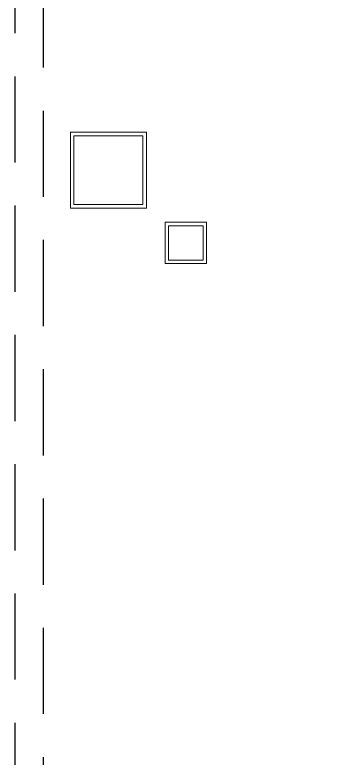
# Model space of a CAD drawing. Extents: x 233 to 569, y -241 to -74.
# Drawn here: x 280.36 to 283.11, y -177.82 to -171.35 of the extents above; entities that cross this region are included whole.
import ezdxf

# ---------------------------------------------------------------- set-up
doc = ezdxf.new("R2010")
doc.units = 0
doc.header["$MEASUREMENT"] = 0
doc.linetypes.add('TRAZOS', pattern=[0.75, 0.5, -0.25])
doc.layers.add('2D 00 TERRENOS', color=82, linetype='CONTINUOUS')
doc.layers.add('2D N 0 PB SOLADO PERIMETRAL EXTERIOR', color=254, linetype='CONTINUOUS', lineweight=9)

msp = doc.modelspace()

# ---------------------------------------------------------------- linework, layer by layer
at = {"layer": '2D 00 TERRENOS', "linetype": 'TRAZOS', "ltscale": 1.5}
msp.add_line((280.3637, -122.3884), (280.3636, -197.7439), dxfattribs=at)
msp.add_lwpolyline([(280.6113, -148.6474), (310.7449, -148.6474), (310.5438, -155.042), (310.4274, -160.8015), (310.3766, -166.5611), (310.3808, -172.2944), (310.4431, -178.6156), (310.5574, -183.8936), (310.6125, -185.8124), (310.7077, -188.6911), (311.0158, -193.9112), (311.3143, -199.3405), (308.5414, -201.8594), (280.6113, -197.6874), (280.6113, -148.6474)], dxfattribs=at)
at = {"layer": '2D N 0 PB SOLADO PERIMETRAL EXTERIOR'}
for points in [[(280.8466, -172.3748), (281.5066, -172.3748), (281.5066, -173.0348), (280.8466, -173.0348)], [(280.8766, -172.4048), (281.4766, -172.4048), (281.4766, -173.0048), (280.8766, -173.0048)], [(281.6691, -173.1579), (282.0291, -173.1579), (282.0291, -173.5179), (281.6691, -173.5179)], [(281.6991, -173.1879), (281.9991, -173.1879), (281.9991, -173.4879), (281.6991, -173.4879)]]:
    msp.add_lwpolyline(points, close=True, dxfattribs=at)

doc.saveas('drawing.dxf')
